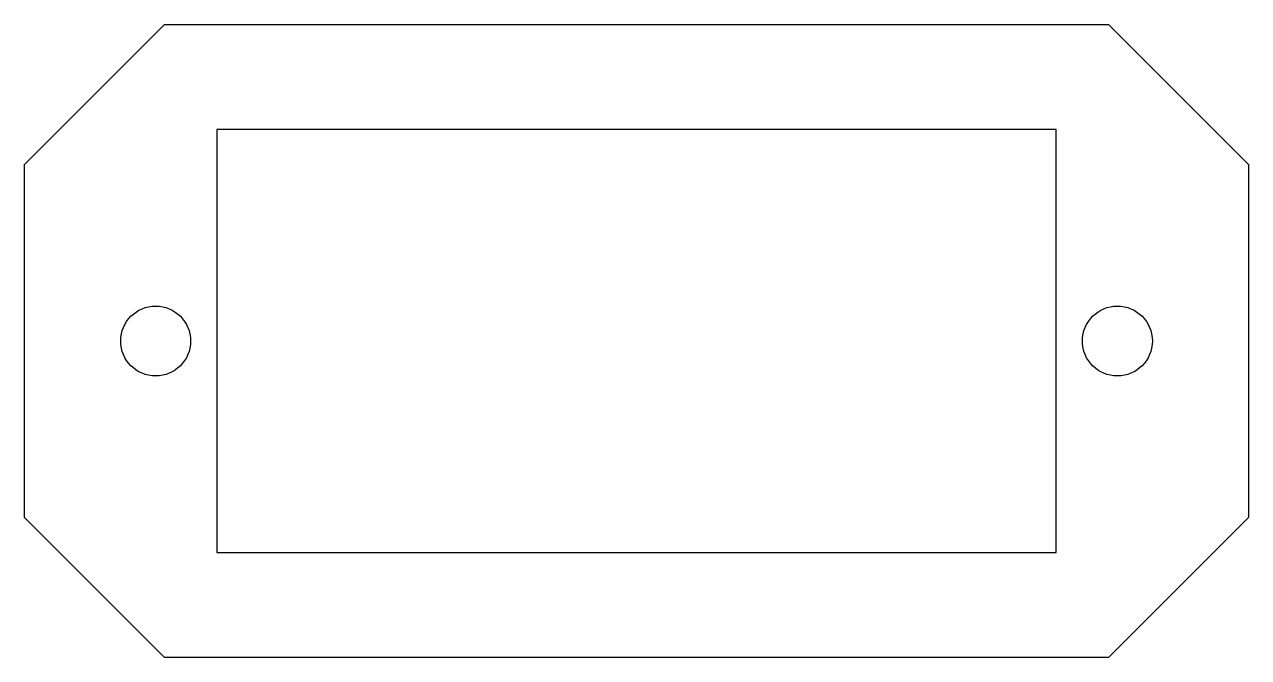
# Model space of a CAD drawing. Header units: millimetres. Extents: x -193.6 to -158.6, y 80.6 to 98.7.
import ezdxf

# ---------------------------------------------------------------- set-up
doc = ezdxf.new("R2010")
doc.units = ezdxf.units.MM
doc.layers.get('0').update_dxf_attribs({"linetype": 'CONTINUOUS'})

msp = doc.modelspace()

# ---------------------------------------------------------------- linework, layer by layer
for points in [[(-193.631, 84.635), (-193.631, 94.735), (-189.631, 98.735), (-162.631, 98.735), (-158.631, 94.735), (-158.631, 84.635), (-162.631, 80.635), (-189.631, 80.635)], [(-188.131, 95.735), (-188.131, 83.635), (-164.131, 83.635), (-164.131, 95.735)]]:
    msp.add_lwpolyline(points, close=True)
for centre in [(-189.881, 89.685), (-162.381, 89.685)]:
    msp.add_circle(centre, 1)

doc.saveas('drawing.dxf')
